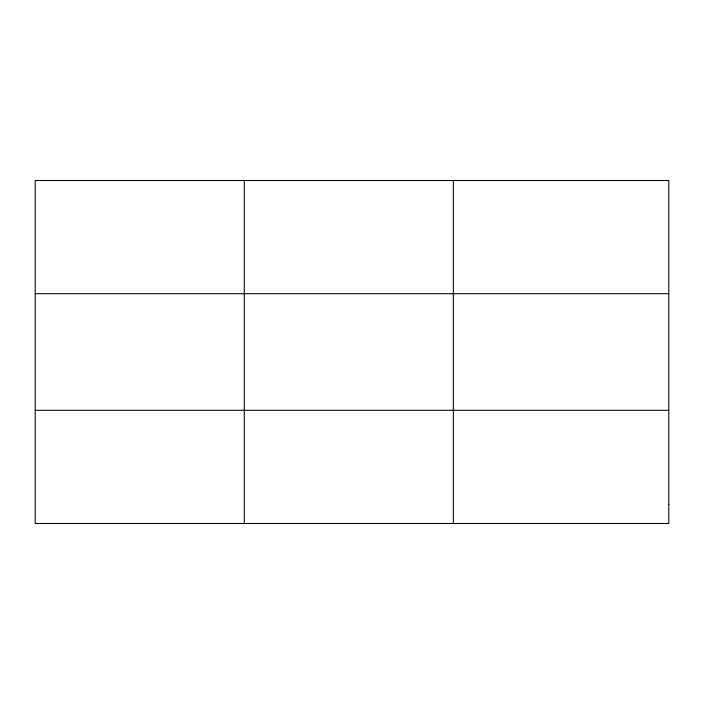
<?xml version="1.0" encoding="UTF-8"?>
<svg xmlns="http://www.w3.org/2000/svg" width="704" height="704" viewBox="0 0 704 704"><rect width="100%" height="100%" fill="white"/><g stroke="black" fill="none" stroke-linecap="round" stroke-linejoin="round"><path stroke-width="1.06" d="M244.288 180.506L244.288 523.494M453.376 180.506L453.376 523.494M35.2 293.691L668.8 293.691M35.2 410.309L668.8 410.309M668.8 504.627L668.8 523.494L35.2 523.494L35.2 180.506L668.8 180.506L668.8 504.627"/></g></svg>
